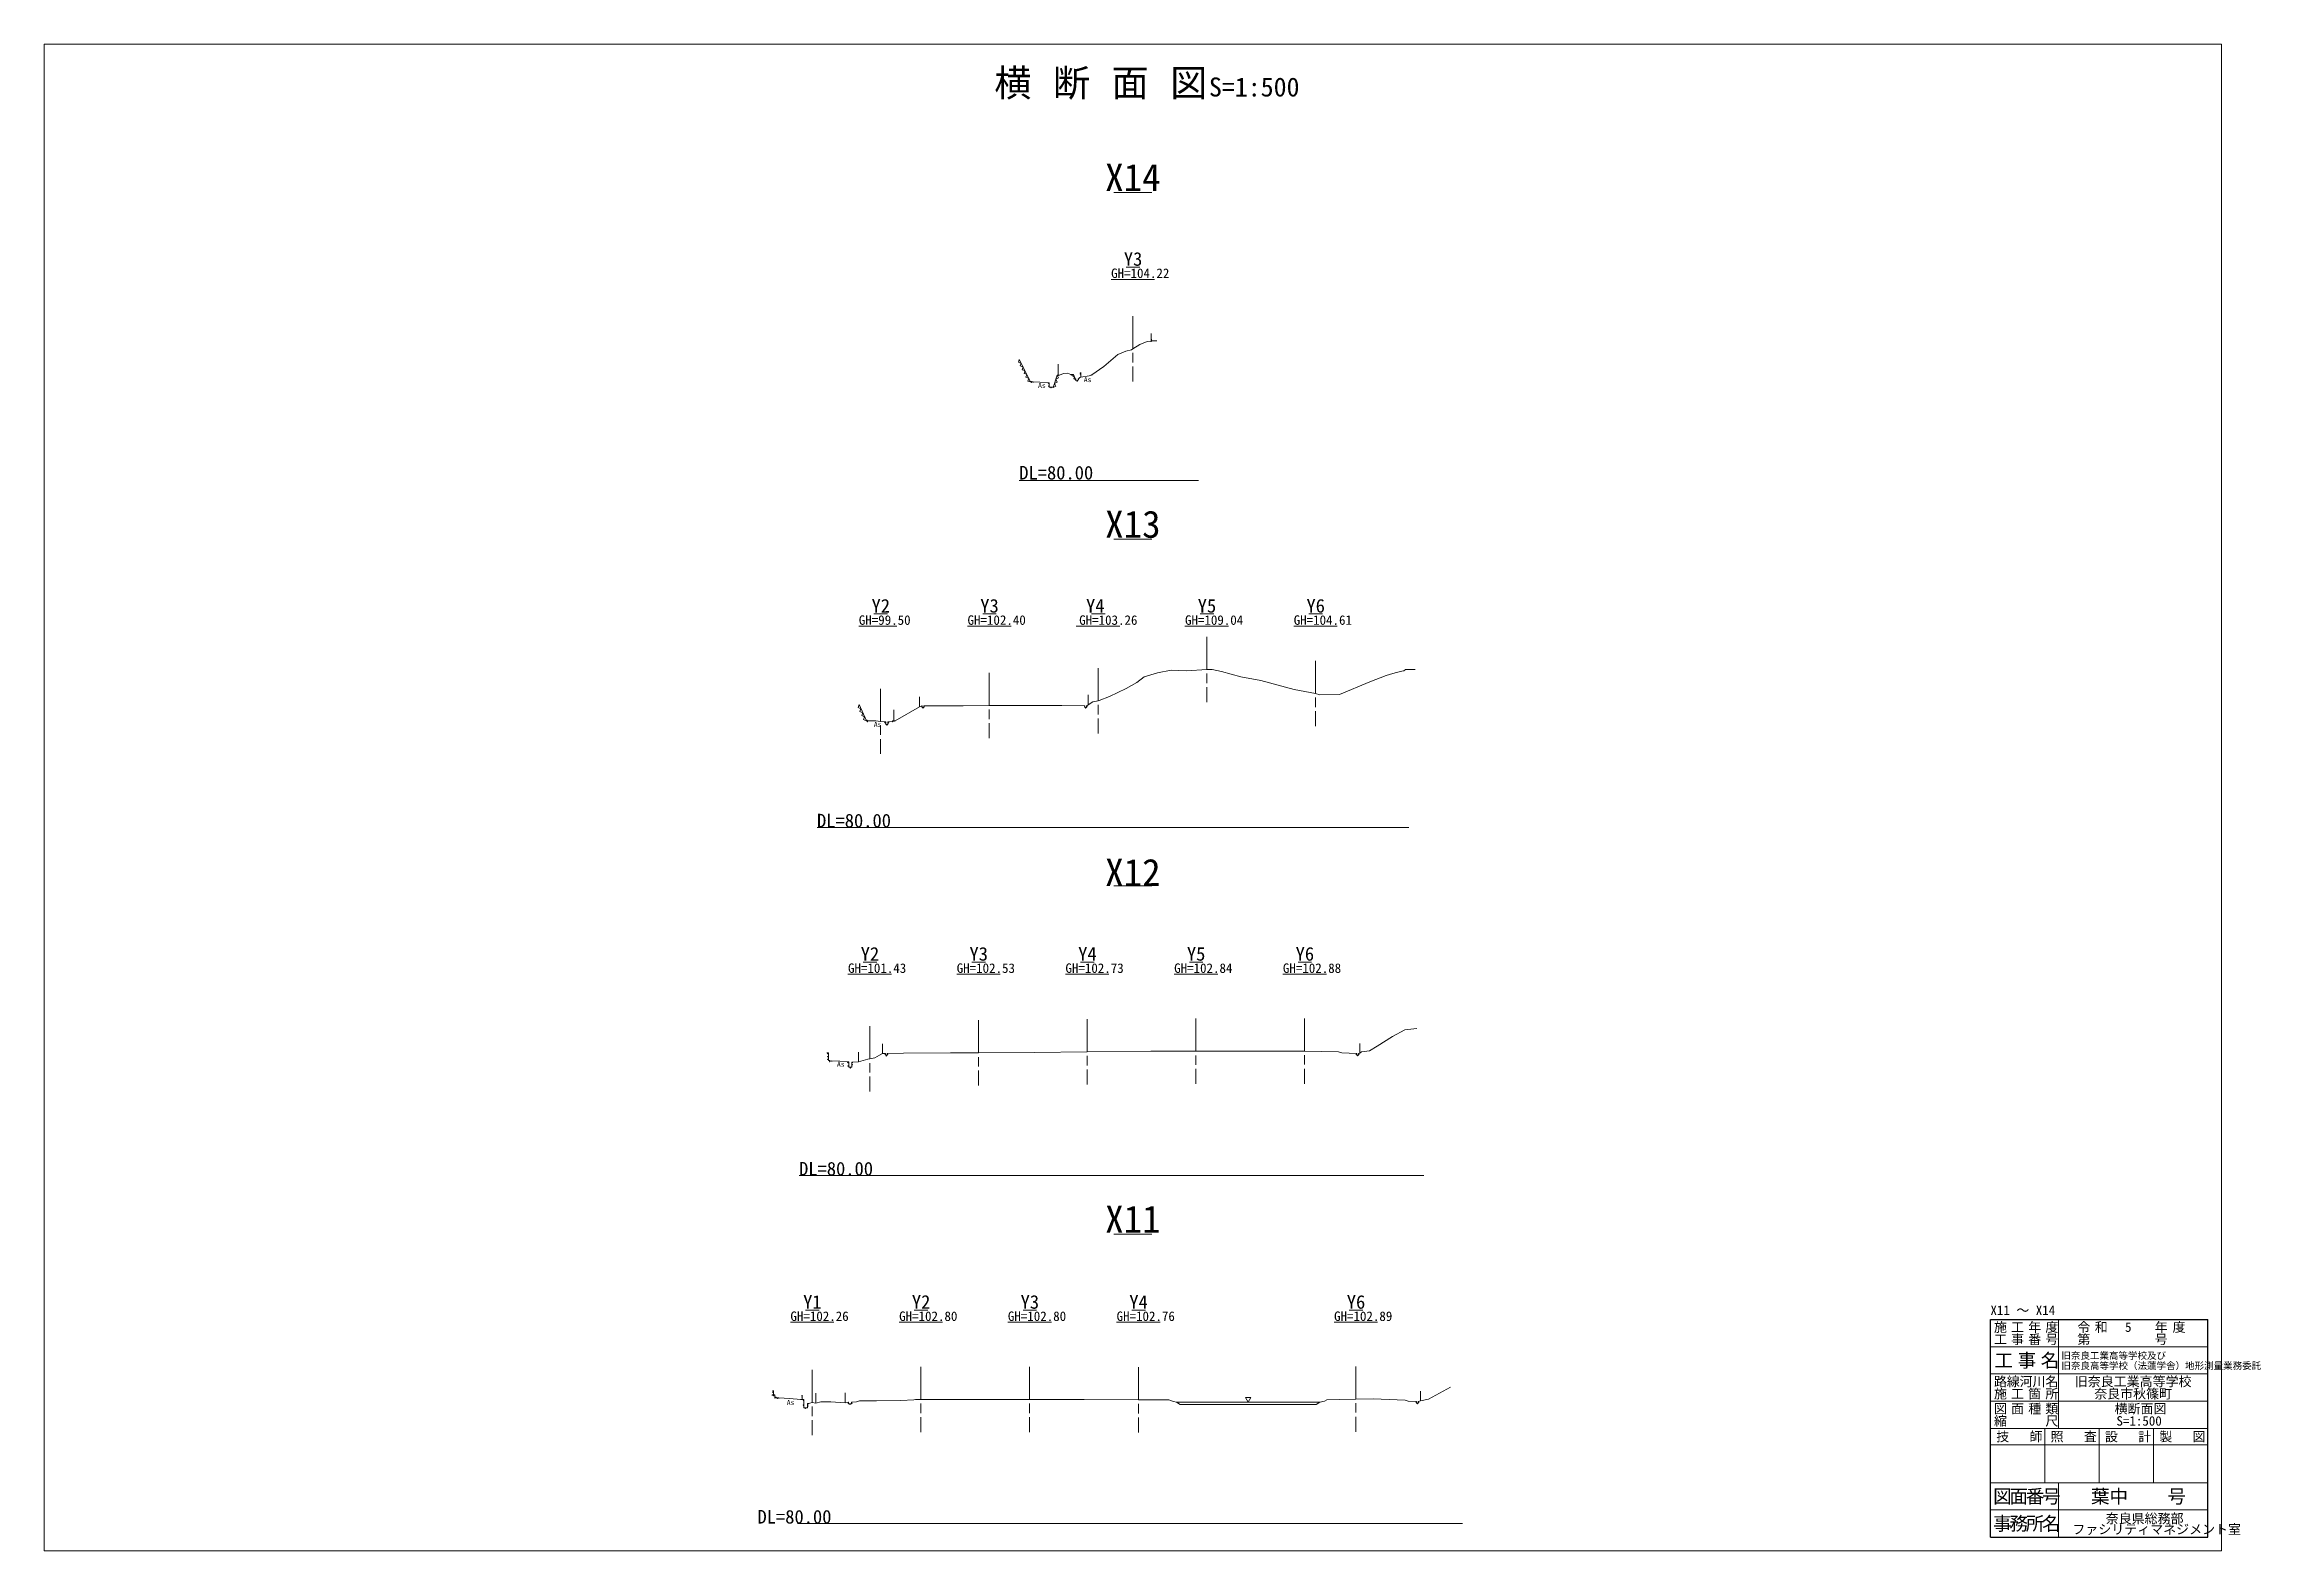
# Model space of a CAD drawing. Extents: x -50 to 357, y 65 to 342.
import ezdxf
from ezdxf.enums import TextEntityAlignment as Align

# ---------------------------------------------------------------- set-up
doc = ezdxf.new("R2010")
doc.units = 0
doc.header["$MEASUREMENT"] = 0
doc.linetypes.add('一点鎖線', pattern=[9.25, 6, -0.75, 1.75, -0.75])
for name, color, linetype in [('S-SUV', 2, 'Continuous'), ('S-SUV-BMK', 6, 'Continuous'), ('S-SUV-FRAM', 3, 'Continuous'), ('S-SUV-HTXT', 1, 'Continuous'), ('S-SUV-TTL', 7, 'Continuous')]:
    doc.layers.add(name, color=color, linetype=linetype)
doc.styles.add('ＭＳ ゴシック', font='MS Gothic.ttf')

msp = doc.modelspace()

# ---------------------------------------------------------------- linework, layer by layer
at = {"layer": 'S-SUV', "color": 7, "linetype": 'Continuous', "lineweight": 13}
for p, q in [((144.94, 282.76), (147.49, 284.97)), ((147.49, 284.97), (148.98, 285.57)), ((148.98, 285.57), (150, 285.82)), ((150, 285.82), (150.25, 285.99)), ((150.25, 285.99), (151.51, 286.8)), ((151.51, 286.8), (152.89, 287.35)), ((152.89, 287.35), (153.59, 287.41)), ((153.59, 287.41), (153.59, 287.79)), ((153.59, 287.79), (153.64, 287.79)), ((153.59, 287.67), (153.69, 287.67)), ((153.59, 287.66), (153.69, 287.66)), ((153.59, 287.65), (153.69, 287.65)), ((153.59, 287.64), (153.69, 287.64)), ((153.59, 287.63), (153.69, 287.63)), ((153.59, 287.62), (153.69, 287.62)), ((153.59, 287.61), (153.69, 287.61)), ((153.59, 287.6), (153.69, 287.6)), ((153.59, 287.59), (153.69, 287.59)), ((153.59, 287.58), (153.69, 287.58)), ((153.59, 287.57), (153.69, 287.57)), ((153.59, 287.56), (153.69, 287.56)), ((153.59, 287.55), (153.69, 287.55)), ((153.59, 287.54), (153.69, 287.54)), ((153.59, 287.53), (153.69, 287.53)), ((153.59, 287.41), (153.59, 287.31)), ((153.64, 287.79), (153.69, 287.79)), ((153.69, 287.79), (153.69, 287.49)), ((153.69, 287.49), (154.69, 287.49)), ((153.69, 287.49), (153.69, 287.39)), ((129.35, 284.05), (129.19, 283.54)), ((129.19, 283.54), (129.45, 283.45)), ((129.35, 284.05), (131.45, 279.9)), ((129.45, 283.45), (129.7, 283.36)), ((129.7, 283.36), (129.54, 282.85)), ((129.54, 282.85), (129.8, 282.76)), ((129.8, 282.76), (130.05, 282.67)), ((130.05, 282.67), (129.89, 282.15)), ((129.89, 282.15), (130.14, 282.06)), ((130.14, 282.06), (130.4, 281.98)), ((130.4, 281.98), (130.24, 281.46)), ((130.24, 281.46), (130.49, 281.37)), ((130.49, 281.37), (130.75, 281.28)), ((130.75, 281.28), (130.59, 280.77)), ((130.59, 280.77), (130.84, 280.68)), ((135.57, 278.86), (136.34, 281.18)), ((136.34, 281.18), (136.54, 281.18)), ((136.46, 280.92), (136.34, 281.18)), ((136.58, 280.67), (136.46, 280.92)), ((136.54, 281.18), (136.69, 281.18)), ((136.69, 281.18), (137.56, 281.44)), ((136.69, 281.18), (136.69, 281.08)), ((137.56, 281.44), (138.25, 281.54)), ((138.25, 281.54), (138.82, 281.29)), ((138.82, 281.29), (139.31, 281.29)), ((138.82, 281.29), (138.82, 281.19)), ((139.31, 281.29), (139.18, 280.96)), ((139.18, 280.96), (139.34, 280.89)), ((139.31, 281.29), (139.7, 280.35)), ((139.34, 280.89), (139.5, 280.82)), ((139.5, 280.82), (139.38, 280.49)), ((140.23, 280.51), (140.51, 280.73)), ((140.51, 280.73), (140.71, 280.81)), ((140.71, 280.81), (140.71, 281.66)), ((140.71, 280.81), (142.21, 281.05)), ((142.21, 281.05), (142.69, 281.19)), ((142.69, 281.19), (144.94, 282.76)), ((142.69, 281.19), (142.69, 281.09)), ((130.84, 280.68), (131.1, 280.59)), ((131.1, 280.59), (130.94, 280.08)), ((130.94, 280.08), (131.19, 279.99)), ((131.19, 279.99), (131.45, 279.9)), ((131.4, 279.99), (131.48, 280)), ((131.48, 280), (131.58, 280)), ((131.58, 280), (131.58, 279.9)), ((131.58, 279.9), (131.93, 279.93)), ((131.93, 279.93), (133.13, 279.88)), ((131.93, 279.93), (131.93, 279.83)), ((133.13, 279.88), (134.67, 279.76)), ((134.67, 279.76), (134.87, 279.76)), ((134.67, 279.76), (134.67, 279.66)), ((134.87, 279.76), (134.87, 278.96)), ((134.87, 278.96), (135.6, 278.95)), ((135.57, 278.86), (136.07, 279.12)), ((135.83, 279.63), (136.32, 279.89)), ((135.95, 279.37), (135.83, 279.63)), ((136.07, 279.12), (135.95, 279.37)), ((136.08, 280.41), (136.58, 280.67)), ((136.2, 280.15), (136.08, 280.41)), ((136.32, 279.89), (136.2, 280.15)), ((139.38, 280.49), (139.54, 280.42)), ((139.54, 280.42), (139.7, 280.35)), ((139.66, 280.44), (139.73, 280.45)), ((139.73, 280.45), (139.78, 280.45)), ((139.78, 280.45), (139.78, 280.15)), ((139.78, 280.15), (140.18, 280.21)), ((140.18, 280.21), (140.18, 280.51)), ((140.18, 280.51), (140.23, 280.51)), ((140.23, 280.51), (140.23, 280.41)), ((149, 223.52), (150.95, 224.64)), ((150.95, 224.64), (152.3, 225.71)), ((152.3, 225.71), (154.79, 226.44)), ((154.79, 226.44), (157.27, 226.91)), ((157.27, 226.91), (160.1, 226.82)), ((160.1, 226.82), (163.84, 227.04)), ((163.84, 227.04), (164.84, 227.02)), ((164.84, 227.02), (166.53, 226.69)), ((166.53, 226.69), (170.13, 225.67)), ((170.13, 225.67), (173.79, 224.99)), ((173.79, 224.99), (179.93, 223.35)), ((188.29, 222.43), (193.84, 224.75)), ((193.84, 224.75), (196.87, 225.92)), ((196.87, 225.92), (197.44, 226.12)), ((197.44, 226.12), (198.48, 226.45)), ((198.48, 226.45), (199.75, 226.74)), ((199.75, 226.74), (200.08, 226.81)), ((200.08, 226.81), (200.38, 227.01)), ((200.38, 227.01), (202.18, 227.01)), ((99.88, 220.59), (99.7, 220.06)), ((99.7, 220.06), (99.96, 219.95)), ((99.88, 220.59), (101.23, 217.61)), ((99.96, 219.95), (100.22, 219.84)), ((100.22, 219.84), (100.03, 219.31)), ((106.5, 217.62), (111, 220.19)), ((111, 220.19), (111.45, 220.33)), ((111.45, 220.33), (111.5, 220.33)), ((111.45, 220.33), (111.45, 220.23)), ((111.5, 220.33), (111.5, 220.03)), ((111.5, 220.03), (111.8, 220.03)), ((111.8, 220.03), (111.8, 220.33)), ((111.8, 220.33), (111.85, 220.33)), ((111.85, 220.33), (119.05, 220.37)), ((111.85, 220.33), (111.85, 220.23)), ((119.05, 220.37), (123.84, 220.4)), ((123.84, 220.4), (128.57, 220.39)), ((128.57, 220.39), (137.18, 220.39)), ((137.18, 220.39), (141.39, 220.35)), ((141.39, 220.35), (141.44, 220.35)), ((141.39, 220.35), (141.39, 220.25)), ((141.44, 220.35), (141.44, 220.05)), ((141.44, 220.05), (141.74, 220.05)), ((141.74, 220.05), (141.74, 220.35)), ((141.74, 220.35), (141.79, 220.35)), ((141.79, 220.35), (142.05, 220.56)), ((141.79, 220.35), (141.79, 220.25)), ((142.05, 220.56), (142.89, 221.11)), ((144.04, 221.35), (145.96, 222.05)), ((145.96, 222.05), (149, 223.52)), ((184.63, 222.36), (188.29, 222.43)), ((100.03, 219.31), (100.29, 219.21)), ((100.29, 219.21), (100.56, 219.1)), ((100.56, 219.1), (100.37, 218.57)), ((100.37, 218.57), (100.63, 218.46)), ((100.63, 218.46), (100.89, 218.35)), ((100.89, 218.35), (100.7, 217.82)), ((100.7, 217.82), (100.96, 217.71)), ((100.96, 217.71), (101.23, 217.61)), ((101.18, 217.7), (101.28, 217.69)), ((101.28, 217.69), (101.38, 217.69)), ((101.38, 217.69), (101.38, 217.59)), ((101.38, 217.59), (101.73, 217.62)), ((101.73, 217.62), (103, 217.57)), ((101.73, 217.62), (101.73, 217.52)), ((104.59, 217.42), (104.79, 217.42)), ((104.59, 217.42), (104.59, 217.32)), ((104.79, 217.42), (104.79, 216.92)), ((104.79, 216.92), (105.19, 216.92)), ((105.19, 216.92), (105.19, 217.42)), ((105.19, 217.42), (105.34, 217.42)), ((105.34, 217.42), (106.03, 217.49)), ((105.34, 217.42), (105.34, 217.32)), ((105.99, 217.4), (106.1, 217.62)), ((105.99, 217.4), (106.15, 217.45)), ((106.1, 217.62), (106.3, 217.62)), ((106.13, 217.54), (106.1, 217.62)), ((106.15, 217.45), (106.13, 217.54)), ((106.3, 217.62), (106.5, 217.62)), ((106.5, 217.62), (106.5, 217.52)), ((195.16, 157.79), (198.04, 159.55)), ((198.04, 159.55), (200.26, 160.81)), ((200.26, 160.81), (202.46, 161)), ((93.94, 156.55), (94.24, 156.55)), ((94.24, 156.55), (94.24, 155.15)), ((94.24, 155.15), (94.38, 155.15)), ((94.38, 155.15), (94.48, 155.15)), ((94.48, 155.15), (94.48, 155.05)), ((94.48, 155.05), (94.87, 155.06)), ((94.87, 155.06), (96.33, 155)), ((94.87, 155.06), (94.87, 154.96)), ((96.33, 155), (97.76, 154.9)), ((97.76, 154.9), (97.98, 154.88)), ((97.76, 154.9), (97.76, 154.8)), ((97.98, 154.88), (97.98, 153.9)), ((98.53, 153.92), (98.53, 154.84)), ((98.53, 154.84), (98.68, 154.84)), ((98.68, 154.84), (99.8, 154.88)), ((98.68, 154.84), (98.68, 154.74)), ((99.8, 154.88), (101.51, 155.4)), ((102.79, 155.65), (103.67, 156.12)), ((103.67, 156.12), (104.17, 156.42)), ((104.17, 156.42), (104.71, 156.41)), ((104.71, 156.41), (104.76, 156.41)), ((104.71, 156.41), (104.71, 156.31)), ((104.76, 156.41), (104.76, 156.11)), ((104.76, 156.11), (105.06, 156.11)), ((105.06, 156.11), (105.06, 156.41)), ((105.06, 156.41), (105.11, 156.41)), ((105.11, 156.41), (108.09, 156.48)), ((105.11, 156.41), (105.11, 156.31)), ((108.09, 156.48), (116.73, 156.55)), ((116.73, 156.55), (121.85, 156.53)), ((121.85, 156.53), (132.1, 156.6)), ((188.05, 156.71), (188.7, 156.53)), ((188.7, 156.53), (191.38, 156.44)), ((191.38, 156.44), (191.43, 156.44)), ((191.38, 156.44), (191.38, 156.34)), ((191.43, 156.44), (191.43, 156.14)), ((191.43, 156.14), (191.73, 156.14)), ((191.73, 156.14), (191.73, 156.44)), ((191.73, 156.44), (191.78, 156.44)), ((191.78, 156.44), (192.03, 156.46)), ((191.78, 156.44), (191.78, 156.34)), ((192.03, 156.46), (192.33, 156.73)), ((192.33, 156.73), (193.77, 156.94)), ((193.77, 156.94), (195.16, 157.79)), ((97.98, 153.9), (98.53, 153.92)), ((83.9, 93.65), (84.15, 93.65)), ((83.9, 93.65), (83.9, 93.55)), ((84.05, 94.45), (84.05, 94.35)), ((84.05, 94.35), (84.15, 94.25)), ((84.15, 94.25), (84.05, 94.15)), ((84.05, 94.15), (84.05, 94.05)), ((84.15, 93.65), (84.15, 94.45)), ((84.15, 93.65), (84.4, 93.65)), ((84.4, 93.65), (84.4, 93.25)), ((89.33, 93.62), (89.33, 93.52)), ((89.43, 92.82), (89.43, 93.62)), ((204.65, 92.87), (208.66, 95.08)), ((84.4, 93.25), (84.48, 93.24)), ((84.48, 93.24), (84.64, 93.24)), ((84.64, 93.24), (84.64, 93.14)), ((84.64, 93.14), (85.13, 93.12)), ((85.13, 93.12), (87.06, 92.98)), ((85.13, 93.12), (85.13, 93.02)), ((87.06, 92.98), (89.2, 92.83)), ((89.2, 92.83), (89.43, 92.82)), ((89.2, 92.83), (89.2, 92.73)), ((89.33, 93.52), (89.43, 93.42)), ((89.43, 93.42), (89.33, 93.32)), ((89.33, 93.32), (89.33, 93.22)), ((89.43, 92.82), (89.75, 92.78)), ((89.75, 92.78), (89.75, 91.28)), ((89.75, 91.28), (90.39, 91.3)), ((90.39, 91.3), (90.39, 92.08)), ((90.39, 92.08), (90.59, 92.08)), ((90.59, 92.08), (90.8, 92.11)), ((90.59, 92.08), (90.59, 91.98)), ((90.8, 92.11), (91.26, 92.26)), ((91.26, 92.26), (91.94, 92.15)), ((91.94, 92.15), (92.86, 92.39)), ((92.86, 92.39), (94.7, 92.38)), ((94.7, 92.38), (97.35, 92.21)), ((97.35, 92.21), (97.9, 92.32)), ((97.9, 92.32), (97.97, 92.32)), ((97.9, 92.32), (97.9, 92.22)), ((97.97, 92.32), (97.97, 92.02)), ((97.97, 92.02), (98.47, 92.02)), ((98.47, 92.02), (98.47, 92.32)), ((98.47, 92.32), (98.54, 92.32)), ((98.54, 92.32), (99.41, 92.38)), ((98.54, 92.32), (98.54, 92.22)), ((99.41, 92.38), (99.99, 92.56)), ((99.99, 92.56), (103.09, 92.59)), ((103.09, 92.59), (107.57, 92.65)), ((107.57, 92.65), (109.93, 92.75)), ((109.93, 92.75), (110.25, 92.79)), ((110.25, 92.79), (111.26, 92.8)), ((111.26, 92.8), (118.03, 92.82)), ((156.89, 92.73), (157.72, 92.43)), ((157.72, 92.43), (158.27, 92.34)), ((158.27, 92.34), (158.94, 91.92)), ((158.27, 92.34), (184.67, 92.34)), ((158.94, 91.92), (183.98, 91.92)), ((170.99, 93.17), (171.95, 93.17)), ((170.99, 93.17), (171.47, 92.34)), ((171.47, 92.34), (171.95, 93.17)), ((183.98, 91.92), (184.63, 92.33)), ((184.63, 92.33), (185.48, 92.52)), ((185.48, 92.52), (185.94, 92.76)), ((185.94, 92.76), (188.18, 92.8)), ((194.44, 92.92), (200.34, 92.68)), ((200.34, 92.68), (200.89, 92.48)), ((200.89, 92.48), (202.39, 92.43)), ((202.39, 92.43), (202.44, 92.43)), ((202.39, 92.43), (202.39, 92.33)), ((202.44, 92.43), (202.44, 92.13)), ((202.44, 92.13), (202.74, 92.13)), ((202.74, 92.13), (202.74, 92.43)), ((202.74, 92.43), (202.79, 92.43)), ((202.79, 92.43), (203.13, 92.54)), ((202.79, 92.43), (202.79, 92.33)), ((203.13, 92.54), (204.65, 92.87))]:
    msp.add_line(p, q, dxfattribs=at)
at = {"layer": 'S-SUV', "color": 7, "linetype": '一点鎖線', "lineweight": 13}
for p, q in [((153.64, 287.79), (153.64, 288.79)), ((136.54, 281.18), (136.54, 283.18)), ((111, 220.19), (111, 221.99)), ((142.05, 220.56), (142.05, 222.36)), ((106.3, 217.62), (106.3, 219.62)), ((99.8, 154.88), (99.8, 156.68)), ((104.17, 156.42), (104.17, 158.22)), ((192.03, 156.46), (192.03, 158.26)), ((91.94, 92.15), (91.94, 93.95)), ((97.35, 92.21), (97.35, 94.01)), ((203.13, 92.54), (203.13, 94.34))]:
    msp.add_line(p, q, dxfattribs=at)
at = {"layer": 'S-SUV', "color": 2, "linetype": 'Continuous', "lineweight": 13}
for p, q in [((129.35, 261.77), (162.31, 261.77)), ((92.15, 198), (201.03, 198)), ((88.85, 134), (203.76, 134)), ((88.54, 70), (210.88, 70))]:
    msp.add_line(p, q, dxfattribs=at)
at = {"layer": 'S-SUV', "color": 7, "linetype": 'Continuous', "lineweight": 13, "flags": 128}
for points in [[(142.89, 221.11), (143.84, 221.26), (144.04, 221.35)], [(179.93, 223.35), (183.84, 222.61), (184.63, 222.36)], [(103, 217.57), (103.84, 217.5), (104.59, 217.42)], [(101.51, 155.4), (101.85, 155.43), (102.79, 155.65)], [(132.1, 156.6), (141.85, 156.73), (153.55, 156.83)], [(153.55, 156.83), (161.85, 156.84), (171.72, 156.84)], [(171.72, 156.84), (181.85, 156.88), (188.05, 156.71)], [(118.03, 92.82), (131.26, 92.8), (141.27, 92.78)], [(141.27, 92.78), (151.26, 92.76), (156.89, 92.73)], [(188.18, 92.8), (191.26, 92.89), (194.44, 92.92)]]:
    msp.add_lwpolyline(points, dxfattribs=at)
at = {"layer": 'S-SUV', "color": 7, "linetype": 'Continuous', "lineweight": 13}
for centre, radius in [((136.51, 281.1), 0.0383), ((138.93, 281.2), 0.0383), ((139.2, 281.2), 0.0383), ((140.61, 281.56), 0.05), ((140.61, 281.36), 0.05), ((131.57, 279.83), 0.0383), ((134.76, 279.67), 0.0383), ((134.76, 279.13), 0.0383), ((135.21, 278.87), 0.0383), ((139.72, 280.26), 0.0383), ((140.01, 280.1), 0.0383), ((140.24, 280.31), 0.0383), ((111.43, 220.17), 0.0383), ((111.63, 219.96), 0.0383), ((111.86, 220.17), 0.0383), ((141.37, 220.18), 0.0383), ((141.58, 219.97), 0.0383), ((141.8, 220.18), 0.0383), ((101.42, 217.47), 0.0383), ((104.71, 217.19), 0.0383), ((105, 216.82), 0.0383), ((105.28, 217.18), 0.0383), ((106.37, 217.56), 0.0383), ((94.12, 156.39), 0.0383), ((94.12, 155.87), 0.0383), ((94.12, 155.34), 0.0383), ((94.47, 154.93), 0.0383), ((97.87, 154.76), 0.0383), ((104.71, 156.21), 0.0383), ((104.91, 156), 0.0383), ((105.14, 156.21), 0.0383), ((191.38, 156.25), 0.0383), ((191.59, 156.05), 0.0383), ((191.82, 156.25), 0.0383), ((97.87, 154.15), 0.0383), ((98.27, 153.76), 0.0383), ((98.65, 154.36), 0.0383), ((84.15, 93.52), 0.0383), ((84.4, 93.11), 0.0383), ((84.87, 93.02), 0.0383), ((89.65, 92.69), 0.0383), ((89.65, 91.77), 0.0383), ((89.98, 91.19), 0.0383), ((90.49, 91.62), 0.0383), ((97.9, 92.1), 0.0383), ((98.22, 91.91), 0.0383), ((98.55, 92.1), 0.0383), ((202.38, 92.25), 0.0383), ((202.6, 92.04), 0.0383), ((202.8, 92.24), 0.0383)]:
    msp.add_circle(centre, radius, dxfattribs=at)
at = {"layer": 'S-SUV-BMK', "color": 2, "linetype": '一点鎖線', "lineweight": 13}
for p, q in [((150.25, 291.99), (150.25, 279.99)), ((163.84, 233.04), (163.84, 221.04)), ((183.84, 228.61), (183.84, 216.61)), ((123.84, 226.4), (123.84, 214.4)), ((143.84, 227.26), (143.84, 215.26)), ((103.84, 223.5), (103.84, 211.5)), ((141.85, 162.73), (141.85, 150.73)), ((161.85, 162.84), (161.85, 150.84)), ((181.85, 162.88), (181.85, 150.88)), ((101.85, 161.43), (101.85, 149.43)), ((121.85, 162.53), (121.85, 150.53)), ((91.26, 98.26), (91.26, 86.26)), ((111.26, 98.8), (111.26, 86.8)), ((131.26, 98.8), (131.26, 86.8)), ((151.26, 98.76), (151.26, 86.76)), ((191.26, 98.89), (191.26, 86.89))]:
    msp.add_line(p, q, dxfattribs=at)
at = {"layer": 'S-SUV-FRAM', "color": 2, "linetype": 'Continuous', "lineweight": 25}
for p, q in [((308, 107.5), (348, 107.5)), ((308, 67.5), (308, 107.5)), ((348, 67.5), (348, 107.5)), ((308, 67.5), (348, 67.5))]:
    msp.add_line(p, q, dxfattribs=at)
at = {"layer": 'S-SUV-FRAM', "color": 7, "linetype": 'Continuous', "lineweight": 13}
for p, q in [((320.49, 107.5), (320.49, 87.5)), ((308, 102.5), (348, 102.5)), ((308, 97.5), (348, 97.5)), ((308, 92.5), (348, 92.5)), ((308, 87.5), (348, 87.5)), ((317.99, 77.5), (317.99, 87.5)), ((327.99, 77.5), (327.99, 87.5)), ((337.99, 77.5), (337.99, 87.5)), ((308, 84.5), (348, 84.5)), ((308, 77.5), (348, 77.5)), ((320.49, 77.5), (320.49, 67.5)), ((308, 72.5), (348, 72.5))]:
    msp.add_line(p, q, dxfattribs=at)
at = {"layer": 'S-SUV-HTXT', "color": 7, "linetype": 'Continuous', "lineweight": 13}
for p, q in [((146.75, 314.77), (153.75, 314.77)), ((146.25, 298.77), (154.25, 298.77)), ((149.04, 301.02), (151.54, 301.02)), ((146.75, 251), (153.75, 251)), ((102.63, 237.25), (105.13, 237.25)), ((122.63, 237.25), (125.13, 237.25)), ((142.63, 237.25), (145.13, 237.25)), ((162.63, 237.25), (165.13, 237.25)), ((182.63, 237.25), (185.13, 237.25)), ((99.84, 235), (106.84, 235)), ((119.84, 235), (127.84, 235)), ((139.84, 235), (147.84, 235)), ((159.84, 235), (167.84, 235)), ((179.84, 235), (187.84, 235)), ((146.75, 187.23), (153.75, 187.23)), ((97.85, 171), (105.85, 171)), ((100.64, 173.25), (103.14, 173.25)), ((117.85, 171), (125.85, 171)), ((120.64, 173.25), (123.14, 173.25)), ((137.85, 171), (145.85, 171)), ((140.64, 173.25), (143.14, 173.25)), ((157.85, 171), (165.85, 171)), ((160.64, 173.25), (163.14, 173.25)), ((177.85, 171), (185.85, 171)), ((180.64, 173.25), (183.14, 173.25)), ((146.75, 123.23), (153.75, 123.23)), ((87.26, 107), (95.26, 107)), ((90.05, 109.25), (92.55, 109.25)), ((107.26, 107), (115.26, 107)), ((110.05, 109.25), (112.55, 109.25)), ((127.26, 107), (135.26, 107)), ((130.05, 109.25), (132.55, 109.25)), ((147.26, 107), (155.26, 107)), ((150.05, 109.25), (152.55, 109.25)), ((187.26, 107), (195.26, 107)), ((190.05, 109.25), (192.55, 109.25))]:
    msp.add_line(p, q, dxfattribs=at)
at = {"layer": 'S-SUV-TTL', "color": 2, "linetype": 'Continuous', "lineweight": 13}
for p, q in [((-50, 342), (350.5, 342)), ((-50, 65), (-50, 342)), ((350.5, 342), (350.5, 65)), ((350.5, 65), (-50, 65))]:
    msp.add_line(p, q, dxfattribs=at)

# ---------------------------------------------------------------- texts
at = {"layer": 'S-SUV', "color": 7, "linetype": 'Continuous', "lineweight": 13, "style": 'ＭＳ ゴシック'}
for p in [(141.22, 279.88), (132.81, 278.81), (102.6, 216.48), (95.82, 154), (86.58, 91.81)]:
    msp.add_text('As', height=0.9, dxfattribs=at).set_placement(p)
at = {"layer": 'S-SUV-FRAM', "color": 7, "linetype": 'Continuous', "lineweight": 13, "style": 'ＭＳ ゴシック'}
for s, height, p in [('X11 ～ X14', 1.75, (308, 108.34)), ('5', 1.75, (332.76, 105.25)), ('年', 1.75, (338.22, 105.25)), ('度', 1.75, (341.5, 105.25)), ('第', 1.75, (323.99, 103)), ('号', 1.75, (338.22, 103)), ('縮', 1.75, (308.65, 88)), ('尺', 1.75, (318.1, 88)), ('S=1:500', 1.75, (331.18, 88)), ('図', 2.5, (308.5, 73.75)), ('面', 2.5, (311.5, 73.75)), ('番', 2.5, (314.5, 73.75)), ('号', 2.5, (317.5, 73.75)), ('葉', 2.5, (326.49, 73.75)), ('中', 2.5, (329.89, 73.75))]:
    msp.add_text(s, height=height, dxfattribs=at).set_placement(p)
for s, height, p in [('施', 1.75, (308.65, 105.25)), ('工', 1.75, (311.8, 105.25)), ('年', 1.75, (314.95, 105.25)), ('度', 1.75, (318.1, 105.25)), ('工', 2.5, (308.75, 98.75)), ('事', 2.5, (313, 98.75)), ('名', 2.5, (317.25, 98.75)), ('旧奈良工業高等学校及び', 1.25, (321.05, 100.25)), ('旧奈良高等学校（法蓮学舎）地形測量業務委託', 1.25, (321.05, 98.39)), ('施', 1.75, (308.65, 93)), ('路', 1.75, (308.65, 95.25)), ('線', 1.75, (311.01, 95.25)), ('工', 1.75, (311.8, 93)), ('河', 1.75, (313.37, 95.25)), ('箇', 1.75, (314.95, 93)), ('川', 1.75, (315.73, 95.25)), ('所', 1.75, (318.1, 93)), ('名', 1.75, (318.1, 95.25)), ('横断面図', 1.75, (330.83, 90.25)), ('技', 1.75, (309.06, 85.12)), ('師', 1.75, (315.18, 85.12)), ('照', 1.75, (319.06, 85.12)), ('査', 1.75, (325.18, 85.12)), ('設', 1.75, (329.06, 85.12)), ('計', 1.75, (335.18, 85.12)), ('製', 1.75, (339.06, 85.12)), ('図', 1.75, (345.18, 85.12)), ('事', 2.5, (308.5, 68.75)), ('務', 2.5, (311.5, 68.75)), ('所', 2.5, (314.5, 68.75)), ('名', 2.5, (317.5, 68.75)), ('奈良県総務部', 1.75, (329.2, 70.05))]:
    msp.add_text(s, height=height, rotation=360, dxfattribs=at).set_placement(p)
at = {"layer": 'S-SUV-FRAM', "color": 7, "linetype": '一点鎖線', "lineweight": 13, "style": 'ＭＳ ゴシック'}
for s, height, p in [('令', 1.75, (323.99, 105.25)), ('和', 1.75, (327.19, 105.25)), ('号', 2.5, (340.55, 73.75))]:
    msp.add_text(s, height=height, dxfattribs=at).set_placement(p)
at = {"layer": 'S-SUV-FRAM', "color": 7, "lineweight": 13, "style": 'ＭＳ ゴシック'}
for s, p in [('工', (308.65, 103)), ('事', (311.8, 103)), ('番', (314.95, 103)), ('号', (318.1, 103))]:
    msp.add_text(s, height=1.75, dxfattribs=at).set_placement(p)
at = {"layer": 'S-SUV-FRAM', "color": 7, "linetype": '一点鎖線', "lineweight": 13, "style": 'ＭＳ ゴシック'}
for s, p in [('図', (308.65, 90.25)), ('面', (311.8, 90.25)), ('種', (314.95, 90.25)), ('類', (318.1, 90.25)), ('ファシリティマネジメント室', (323.06, 68.07))]:
    msp.add_text(s, height=1.75, rotation=360, dxfattribs=at).set_placement(p)
at = {"layer": 'S-SUV-HTXT', "color": 7, "linetype": 'Continuous', "lineweight": 13, "style": 'ＭＳ ゴシック'}
for s, height, p in [('X14', 5, (150.25, 315.02)), ('Y3', 2.5, (150.29, 301.27)), ('X13', 5, (150.25, 251.25)), ('Y4', 2.5, (143.34, 237.5)), ('Y5', 2.5, (163.88, 237.5)), ('X12', 5, (150.25, 187.23)), ('Y2', 2.5, (101.89, 173.5)), ('Y3', 2.5, (121.89, 173.5)), ('Y6', 2.5, (181.89, 173.5)), ('X11', 5, (150.25, 123.48)), ('Y1', 2.5, (91.3, 109.5)), ('Y2', 2.5, (111.3, 109.5)), ('Y3', 2.5, (131.3, 109.5)), ('Y4', 2.5, (151.3, 109.5)), ('Y6', 2.5, (191.3, 109.5))]:
    msp.add_text(s, height=height, dxfattribs=at).set_placement(p, align=Align.CENTER)
for s, height, p in [('GH=104.22', 1.75, (146.25, 299.02)), ('GH=103.26', 1.75, (140.38, 235.25)), ('GH=109.04', 1.75, (159.84, 235.25)), ('DL=80.00', 2.5, (92.15, 198)), ('GH=101.43', 1.75, (97.85, 171.25)), ('GH=102.53', 1.75, (117.85, 171.25)), ('GH=102.88', 1.75, (177.85, 171.25)), ('DL=80.00', 2.5, (88.85, 134)), ('GH=102.26', 1.75, (87.26, 107.25)), ('GH=102.80', 1.75, (107.26, 107.25)), ('GH=102.80', 1.75, (127.26, 107.25)), ('GH=102.76', 1.75, (147.26, 107.25)), ('GH=102.89', 1.75, (187.26, 107.25)), ('DL=80.00', 2.5, (81.2, 70))]:
    msp.add_text(s, height=height, dxfattribs=at).set_placement(p)
at = {"layer": 'S-SUV-HTXT', "color": 7, "linetype": '一点鎖線', "lineweight": 13, "style": 'ＭＳ ゴシック'}
for s, height, p in [('DL=80.00', 2.5, (129.35, 261.97)), ('GH=99.50', 1.75, (99.84, 235.25)), ('GH=102.40', 1.75, (119.84, 235.25)), ('GH=104.61', 1.75, (179.84, 235.25)), ('GH=102.73', 1.75, (137.85, 171.25)), ('GH=102.84', 1.75, (157.85, 171.25))]:
    msp.add_text(s, height=height, dxfattribs=at).set_placement(p)
for s, p in [('Y2', (103.88, 237.5)), ('Y3', (123.88, 237.5)), ('Y6', (183.88, 237.5)), ('Y4', (141.89, 173.5)), ('Y5', (161.89, 173.5))]:
    msp.add_text(s, height=2.5, dxfattribs=at).set_placement(p, align=Align.CENTER)
at = {"layer": 'S-SUV-HTXT', "color": 7, "linetype": 'Continuous', "lineweight": 13, "style": 'ＭＳ ゴシック'}
for s, p in [('旧奈良工業高等学校', (334.25, 95.25)), ('奈良市秋篠町', (334.25, 93))]:
    msp.add_text(s, height=1.75, rotation=360, dxfattribs=at).set_placement(p, align=Align.CENTER)
at = {"layer": 'S-SUV-TTL', "color": 7, "linetype": 'Continuous', "lineweight": 13, "style": 'ＭＳ ゴシック'}
for s, p in [('横', (124.77, 332.39)), ('断', (135.55, 332.39)), ('面', (146.34, 332.39)), ('図', (157.12, 332.39))]:
    msp.add_text(s, height=5, rotation=360, dxfattribs=at).set_placement(p)
at = {"layer": 'S-SUV-TTL', "color": 7, "linetype": '一点鎖線', "lineweight": 13, "style": 'ＭＳ ゴシック'}
msp.add_text('S=1:500', height=3.5, dxfattribs=at).set_placement((164.24, 332.39))

doc.saveas('drawing.dxf')
